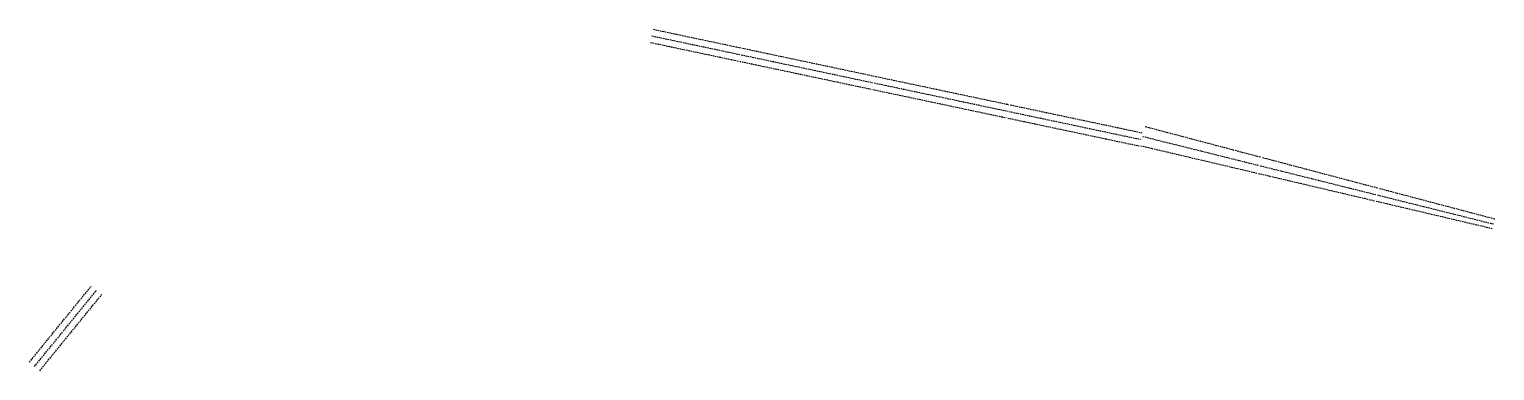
# Model space of a CAD drawing. Header units: millimetres. Extents: x 570911 to 571397, y 785552 to 785665.
import ezdxf

# ---------------------------------------------------------------- set-up
doc = ezdxf.new("R2010")
doc.units = ezdxf.units.MM
doc.linetypes.add('DASHED', pattern=[0.75, 0.5, -0.25])
for name, color, linetype in [('预制梁AA', 22, 'DASHED'), ('预制梁DE', 160, 'DASHED'), ('预制梁MM', 3, 'DASHED'), ('预制梁SS', 94, 'DASHED')]:
    doc.layers.add(name, color=color, linetype=linetype)

msp = doc.modelspace()

# ---------------------------------------------------------------- linework, layer by layer
at = {"layer": '预制梁AA'}
for p, q in [((571117.46, 785662.39), (571146.51, 785656.25)), ((571117.92, 785664.57), (571146.97, 785658.42)), ((571117, 785660.22), (571146.05, 785654.07)), ((571318.99, 785622.2), (571280.67, 785632.32)), ((571279.99, 785629.12), (571318.39, 785619.53)), ((571317.78, 785616.87), (571279.32, 785625.92))]:
    msp.add_line(p, q, dxfattribs=at)
at = {"layer": '预制梁DE'}
for p, q in [((571235.67, 785637.38), (571279.26, 785628.15)), ((571236.08, 785639.57), (571279.72, 785630.33)), ((571235.25, 785635.19), (571278.8, 785625.98)), ((571357.74, 785609.72), (571396.1, 785600.14)), ((571396.51, 785601.73), (571358.25, 785611.83)), ((571395.68, 785598.55), (571357.22, 785607.6))]:
    msp.add_line(p, q, dxfattribs=at)
at = {"layer": '预制梁MM'}
for p, q in [((571147.46, 785658.32), (571190.99, 785649.11)), ((571146.54, 785653.97), (571190.07, 785644.75)), ((571147, 785656.14), (571190.53, 785646.93)), ((571191.02, 785646.83), (571235.18, 785637.48)), ((571191.48, 785649), (571235.59, 785639.67)), ((571190.56, 785644.65), (571234.76, 785635.3)), ((571318.87, 785619.41), (571357.25, 785609.84)), ((571357.77, 785611.96), (571319.48, 785622.07)), ((571356.73, 785607.71), (571318.27, 785616.76))]:
    msp.add_line(p, q, dxfattribs=at)
at = {"layer": '预制梁SS'}
for p, q in [((570911.27, 785554.36), (570931.78, 785579.55)), ((570912.99, 785552.96), (570933.5, 785578.15)), ((570914.72, 785551.55), (570935.23, 785576.74))]:
    msp.add_line(p, q, dxfattribs=at)

doc.saveas('drawing.dxf')
